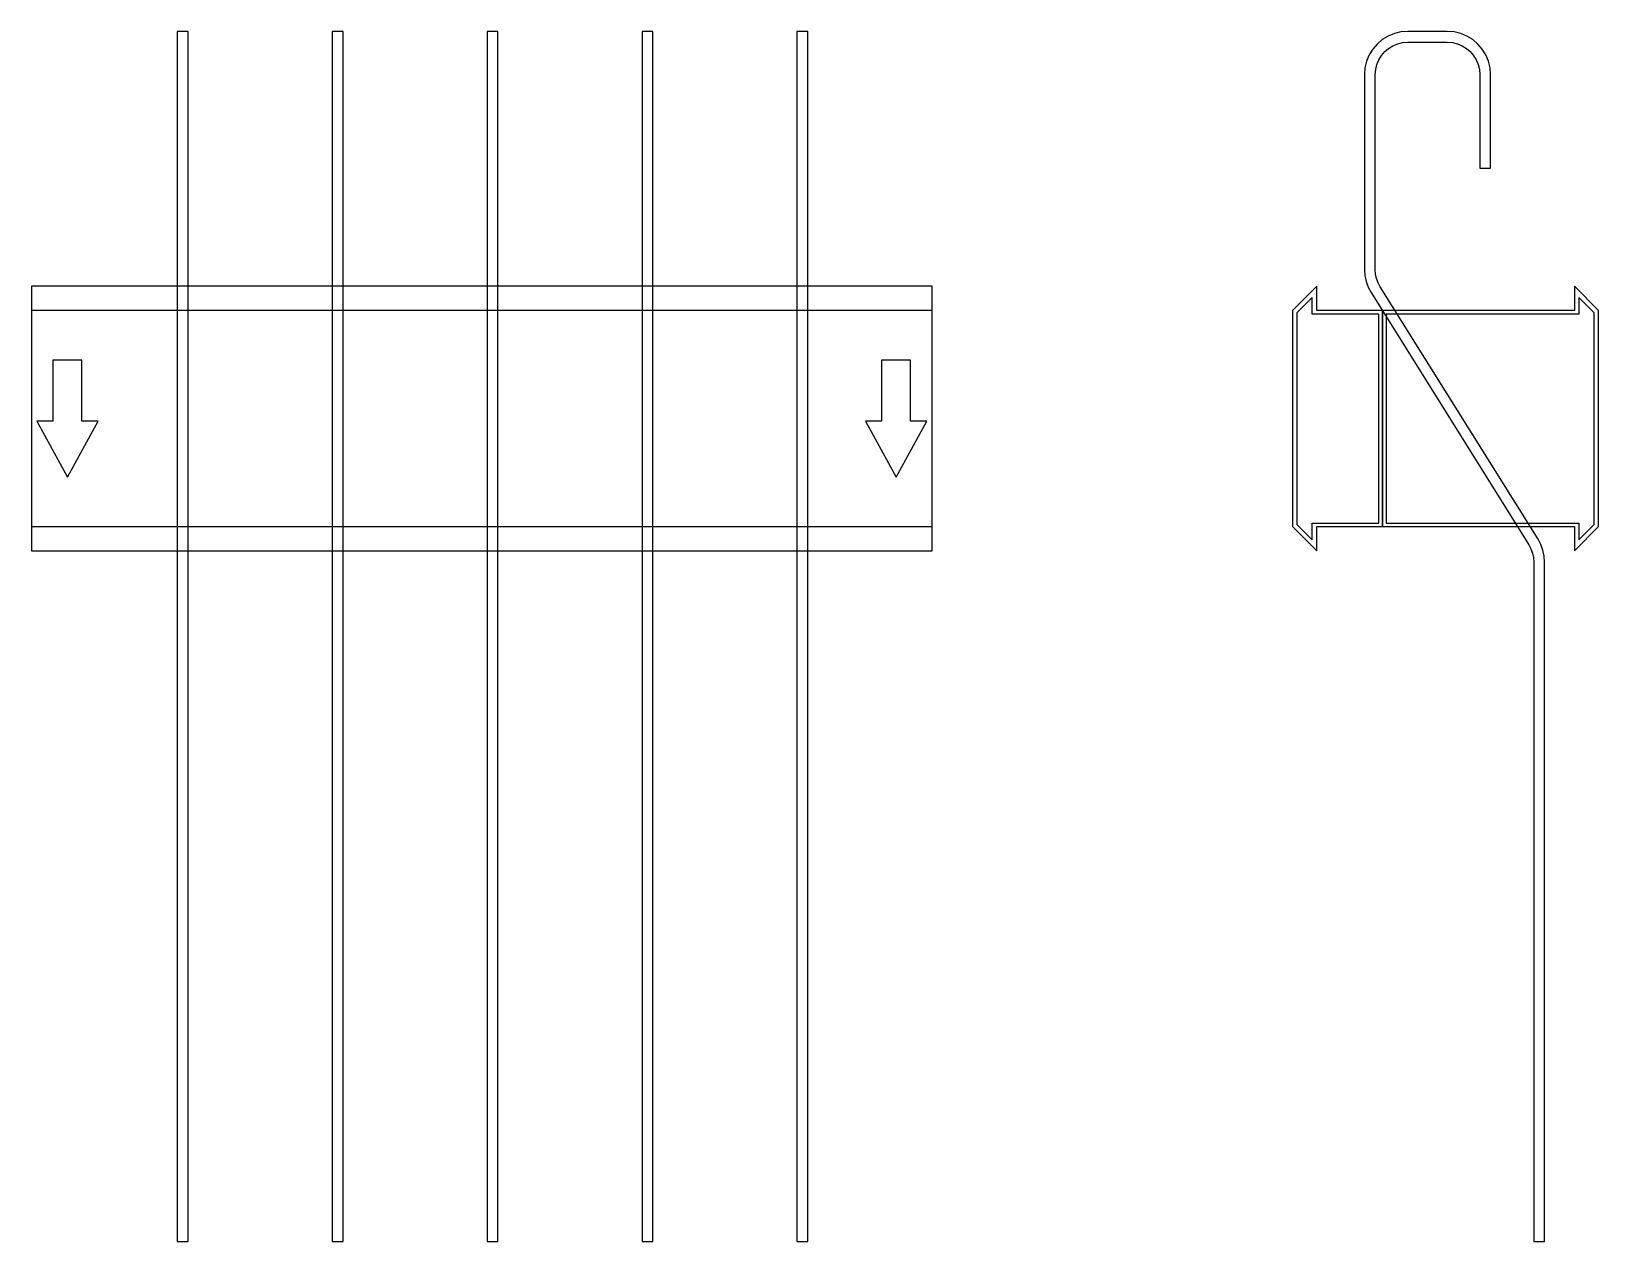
# Model space of a CAD drawing. Extents: x 0 to 870, y -457 to 215.
import ezdxf

# ---------------------------------------------------------------- set-up
doc = ezdxf.new("R2010")
doc.units = 0
doc.layers.add('Halfen', color=7, linetype='CONTINUOUS')

msp = doc.modelspace()

# ---------------------------------------------------------------- linework, layer by layer
at = {"layer": 'Halfen', "color": 7}
for points in [[(87, -456.927), (87, 214.971), (81, 214.971), (81, -456.927)], [(173, -456.927), (173, 214.971), (167, 214.971), (167, -456.927)], [(259, -456.927), (259, 214.971), (253, 214.971), (253, -456.927)], [(345, -456.927), (345, 214.971), (339, 214.971), (339, -456.927)], [(431, -456.927), (431, 214.971), (425, 214.971), (425, -456.927)], [(840, -456.927), (840, -79.715), (839.766, -76.375), (839.07, -73.1), (837.925, -69.953), (836.353, -66.997), (748.735, 73.221), (747.556, 75.438), (746.697, 77.798), (746.175, 80.255), (746, 82.76), (746, 190.971), (746.222, 193.787), (746.881, 196.534), (747.962, 199.143), (749.438, 201.551), (751.272, 203.699), (753.42, 205.534), (755.828, 207.009), (758.438, 208.09), (761.184, 208.75), (764, 208.971), (786, 208.971), (788.816, 208.75), (791.562, 208.09), (794.172, 207.009), (796.58, 205.534), (798.728, 203.699), (800.562, 201.551), (802.038, 199.143), (803.119, 196.534), (803.778, 193.787), (804, 190.971), (804, 138.971), (810, 138.971), (810, 190.971), (809.705, 194.726), (808.825, 198.388), (807.384, 201.867), (805.416, 205.078), (802.971, 207.942), (800.107, 210.388), (796.896, 212.355), (793.416, 213.797), (789.754, 214.676), (786, 214.971), (764, 214.971), (760.246, 214.676), (756.584, 213.797), (753.104, 212.355), (749.893, 210.388), (747.029, 207.942), (744.584, 205.078), (742.616, 201.867), (741.175, 198.388), (740.295, 194.726), (740, 190.971), (740, 82.76), (740.234, 79.419), (740.93, 76.144), (742.075, 72.998), (743.647, 70.042), (831.265, -70.177), (832.444, -72.394), (833.303, -74.754), (833.825, -77.21), (834, -79.715), (834, -456.927)], [(0, -73.5), (500, -73.5), (500, 73.5), (0, 73.5)], [(750, -60), (750, 60), (713.5, 60), (713.5, 73.5), (700, 60), (700, -60), (713.5, -73.5), (713.5, -60)], [(870, -60), (870, 60), (856.5, 73.5), (856.5, 60), (750, 60), (750, -60), (856.5, -60), (856.5, -73.5)], [(748, -58), (748, 58), (711, 58), (711, 67.25), (702.5, 58.75), (702.5, -58.75), (711, -67.25), (711, -58)], [(867.5, -58.75), (867.5, 58.75), (859, 67.25), (859, 58), (752, 58), (752, -58), (859, -58), (859, -67.25)], [(0, -60), (500, -60), (500, 60), (0, 60)], [(20, -32.5), (37, -1.5), (28, -1.5), (28, 32.5), (12, 32.5), (12, -1.5), (3, -1.5)], [(480, -32.5), (497, -1.5), (488, -1.5), (488, 32.5), (472, 32.5), (472, -1.5), (463, -1.5)]]:
    msp.add_lwpolyline(points, close=True, dxfattribs=at)

doc.saveas('drawing.dxf')
